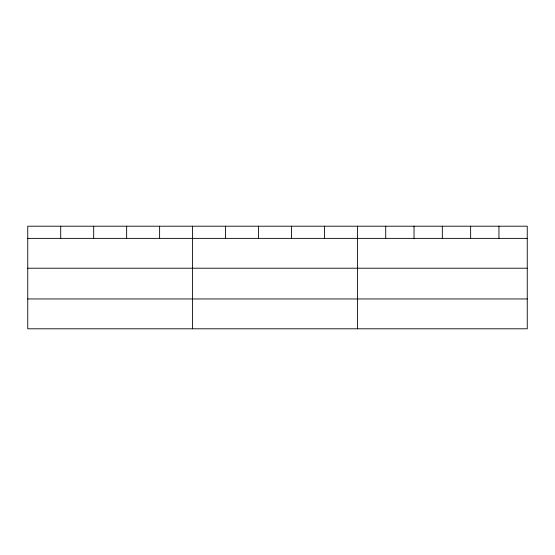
<?xml version="1.0" encoding="UTF-8"?>
<svg xmlns="http://www.w3.org/2000/svg" width="555" height="555" viewBox="0 0 555 555"><rect width="100%" height="100%" fill="white"/><g stroke="black" fill="none" stroke-linecap="round" stroke-linejoin="round"><path stroke-width="0.83" d="M527.25 268.211L527.25 226.204L27.75 226.204L27.75 328.796L527.25 328.796L527.25 268.211L27.75 268.211M27.75 238.373L527.25 238.373M27.75 298.958L527.25 298.958M498.945 226.204L498.945 238.373M470.64 226.204L470.64 238.373M442.335 226.204L442.335 238.373M414.03 226.204L414.03 238.373M385.725 226.204L385.725 238.373M357.42 226.204L357.42 328.796M324.453 226.204L324.453 238.373M291.486 226.204L291.486 238.373M258.519 226.204L258.519 238.373M225.552 226.204L225.552 238.373M192.585 226.204L192.585 328.796M159.618 226.204L159.618 238.373M126.651 226.204L126.651 238.373M93.684 226.204L93.684 238.373M60.717 226.204L60.717 238.373"/></g></svg>
